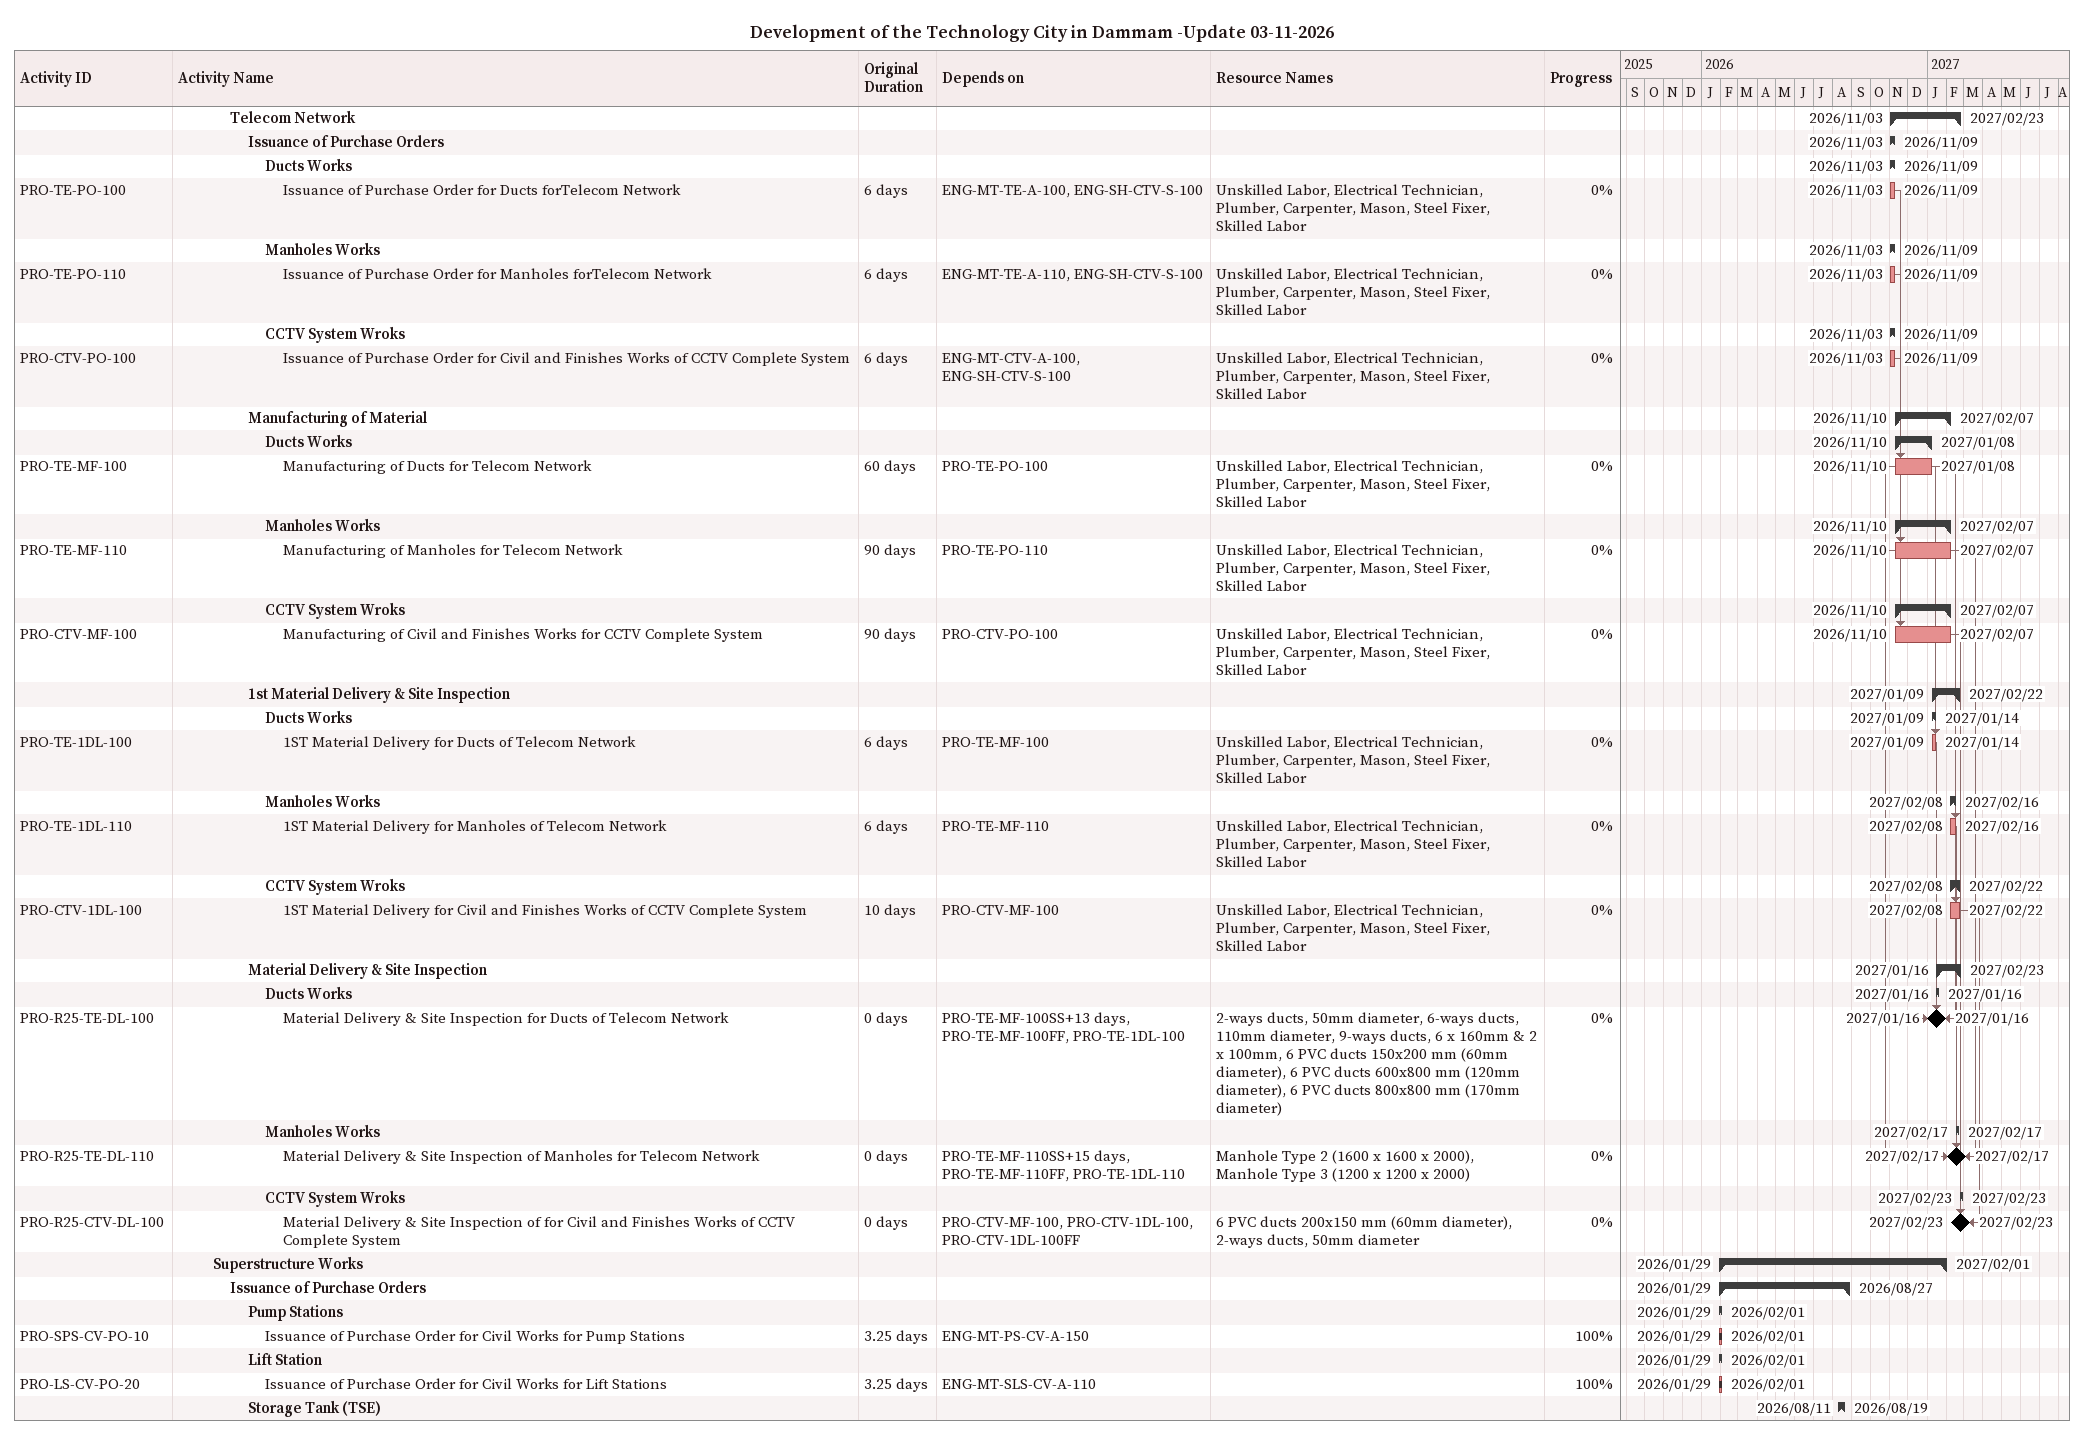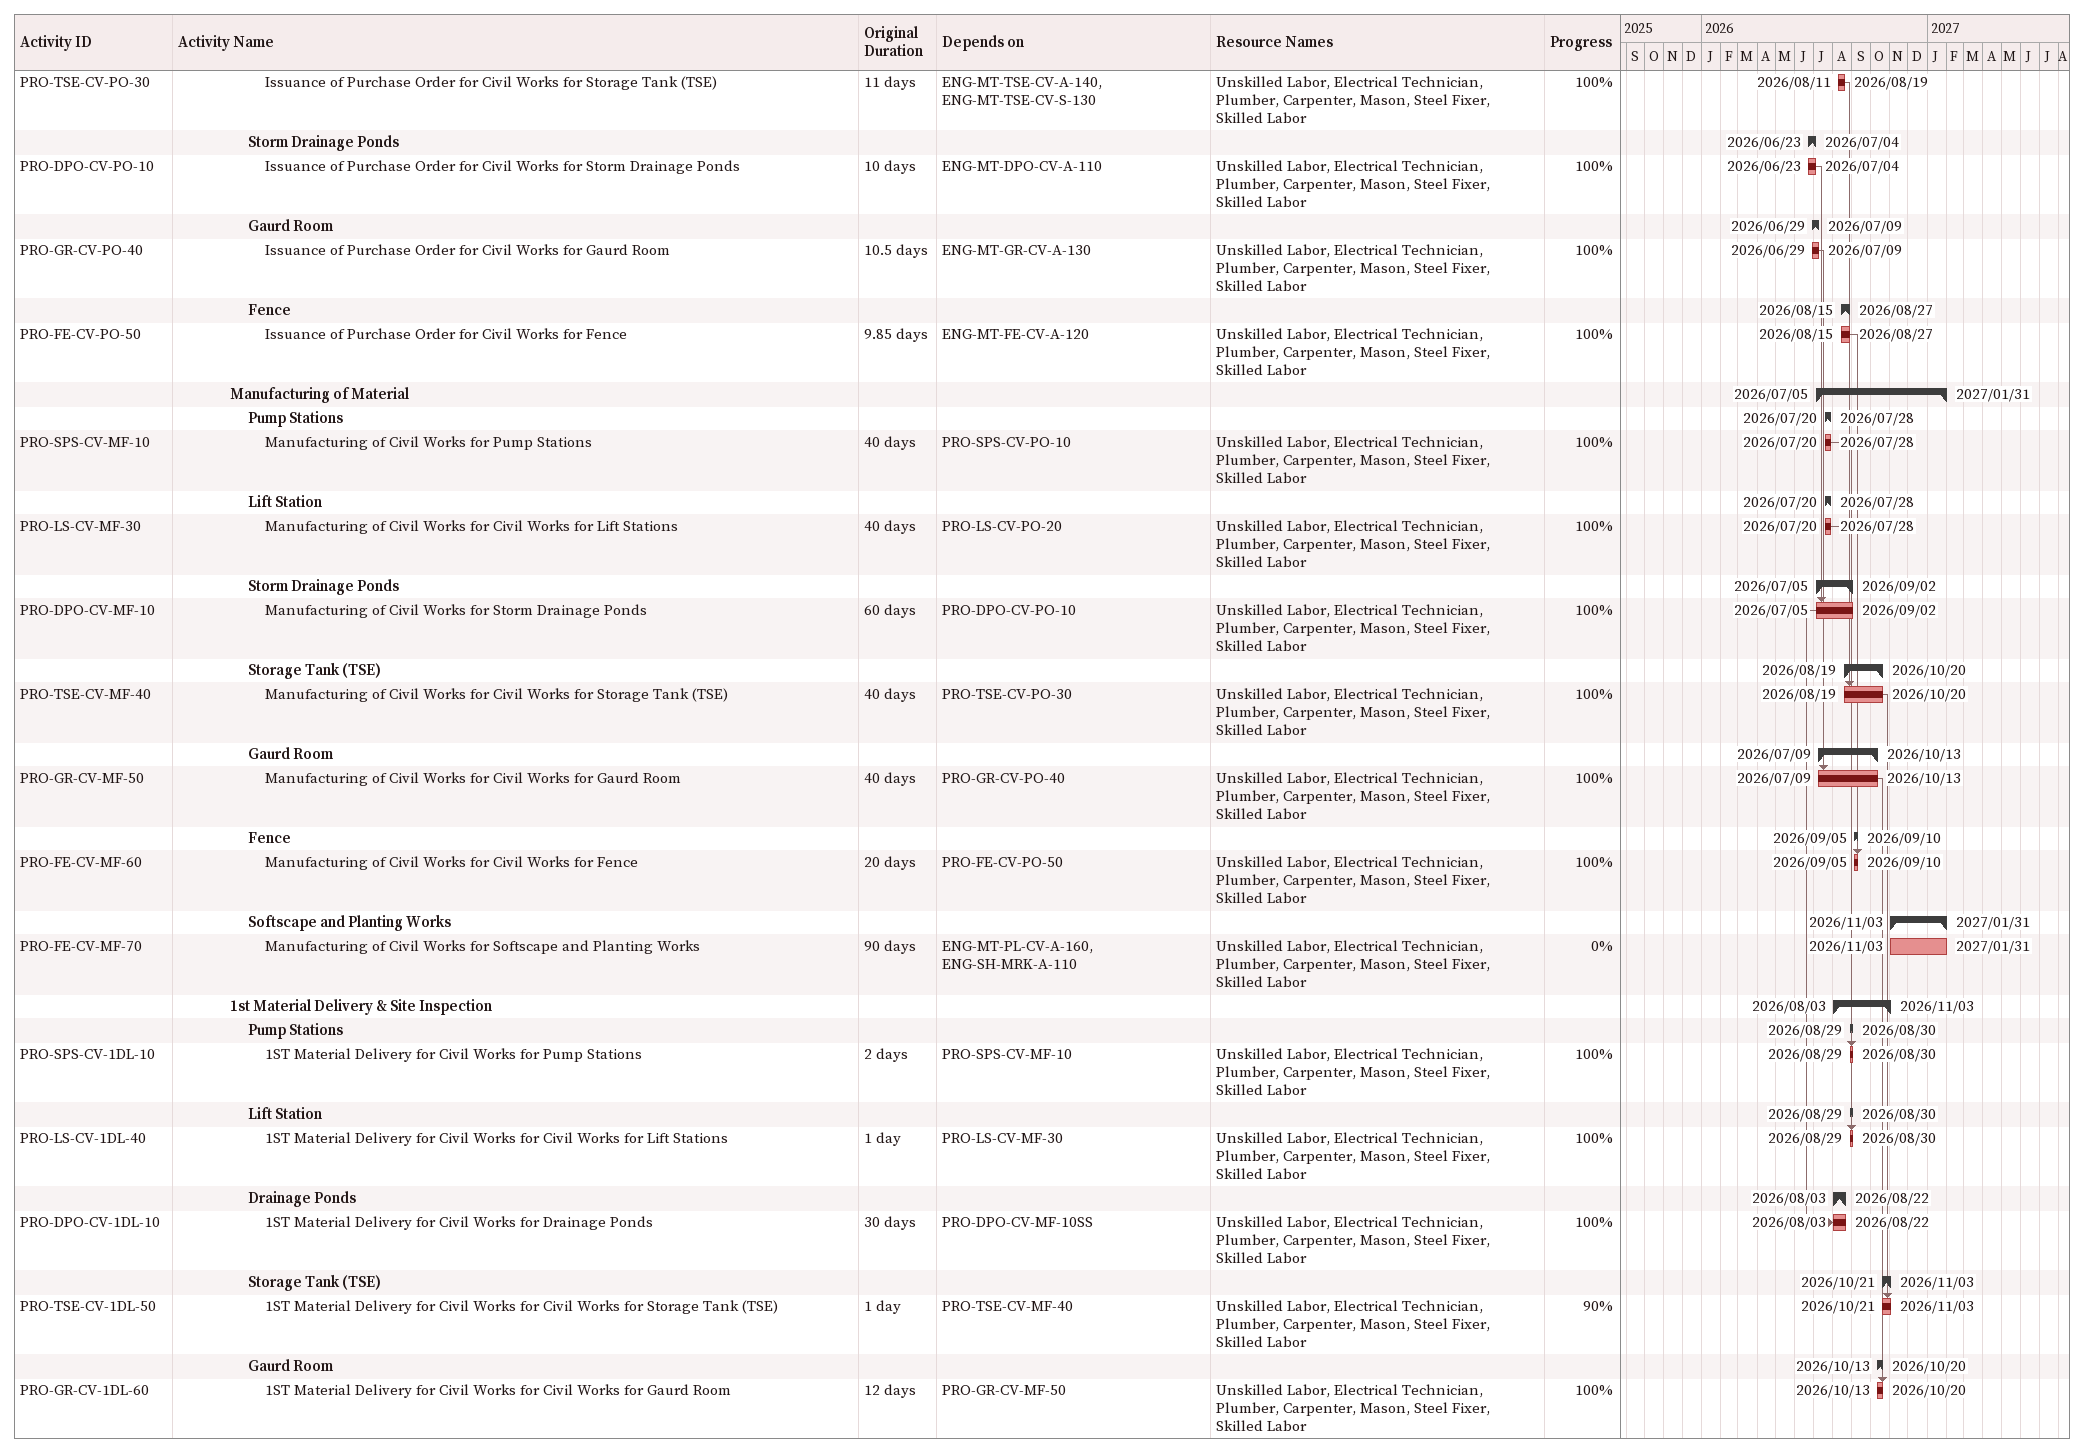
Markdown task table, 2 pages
Development of the Technology City in Dammam -Update 03-11-2026

| ID | Level | Task | Original duration | Start | Finish | Predecessors | Resources | % complete |
|---|---|---|---|---|---|---|---|---|
|  | 4 | **Telecom Network** |  | 2026-11-03 | 2027-02-23 |  |  |  |
|  | 5 | **Issuance of Purchase Orders** |  | 2026-11-03 | 2026-11-09 |  |  |  |
|  | 6 | **Ducts Works** |  | 2026-11-03 | 2026-11-09 |  |  |  |
| PRO-TE-PO-100 | 7 | Issuance of Purchase Order for Ducts forTelecom Network | 6d | 2026-11-03 | 2026-11-09 | ENG-MT-TE-A-100, ENG-SH-CTV-S-100 | Unskilled Labor, Electrical Technician, Plumber, Carpenter, Mason, Steel Fixer, Skilled Labor | 0 |
|  | 6 | **Manholes Works** |  | 2026-11-03 | 2026-11-09 |  |  |  |
| PRO-TE-PO-110 | 7 | Issuance of Purchase Order for Manholes forTelecom Network | 6d | 2026-11-03 | 2026-11-09 | ENG-MT-TE-A-110, ENG-SH-CTV-S-100 | Unskilled Labor, Electrical Technician, Plumber, Carpenter, Mason, Steel Fixer, Skilled Labor | 0 |
|  | 6 | **CCTV System Wroks** |  | 2026-11-03 | 2026-11-09 |  |  |  |
| PRO-CTV-PO-100 | 7 | Issuance of Purchase Order for Civil and Finishes Works of CCTV Complete System | 6d | 2026-11-03 | 2026-11-09 | ENG-MT-CTV-A-100, ENG-SH-CTV-S-100 | Unskilled Labor, Electrical Technician, Plumber, Carpenter, Mason, Steel Fixer, Skilled Labor | 0 |
|  | 5 | **Manufacturing of Material** |  | 2026-11-10 | 2027-02-07 |  |  |  |
|  | 6 | **Ducts Works** |  | 2026-11-10 | 2027-01-08 |  |  |  |
| PRO-TE-MF-100 | 7 | Manufacturing of Ducts for Telecom Network | 60d | 2026-11-10 | 2027-01-08 | PRO-TE-PO-100 | Unskilled Labor, Electrical Technician, Plumber, Carpenter, Mason, Steel Fixer, Skilled Labor | 0 |
|  | 6 | **Manholes Works** |  | 2026-11-10 | 2027-02-07 |  |  |  |
| PRO-TE-MF-110 | 7 | Manufacturing of Manholes for Telecom Network | 90d | 2026-11-10 | 2027-02-07 | PRO-TE-PO-110 | Unskilled Labor, Electrical Technician, Plumber, Carpenter, Mason, Steel Fixer, Skilled Labor | 0 |
|  | 6 | **CCTV System Wroks** |  | 2026-11-10 | 2027-02-07 |  |  |  |
| PRO-CTV-MF-100 | 7 | Manufacturing of Civil and Finishes Works for CCTV Complete System | 90d | 2026-11-10 | 2027-02-07 | PRO-CTV-PO-100 | Unskilled Labor, Electrical Technician, Plumber, Carpenter, Mason, Steel Fixer, Skilled Labor | 0 |
|  | 5 | **1st Material Delivery & Site Inspection** |  | 2027-01-09 | 2027-02-22 |  |  |  |
|  | 6 | **Ducts Works** |  | 2027-01-09 | 2027-01-14 |  |  |  |
| PRO-TE-1DL-100 | 7 | 1ST Material Delivery for Ducts of Telecom Network | 6d | 2027-01-09 | 2027-01-14 | PRO-TE-MF-100 | Unskilled Labor, Electrical Technician, Plumber, Carpenter, Mason, Steel Fixer, Skilled Labor | 0 |
|  | 6 | **Manholes Works** |  | 2027-02-08 | 2027-02-16 |  |  |  |
| PRO-TE-1DL-110 | 7 | 1ST Material Delivery for Manholes of Telecom Network | 6d | 2027-02-08 | 2027-02-16 | PRO-TE-MF-110 | Unskilled Labor, Electrical Technician, Plumber, Carpenter, Mason, Steel Fixer, Skilled Labor | 0 |
|  | 6 | **CCTV System Wroks** |  | 2027-02-08 | 2027-02-22 |  |  |  |
| PRO-CTV-1DL-100 | 7 | 1ST Material Delivery for Civil and Finishes Works of CCTV Complete System | 10d | 2027-02-08 | 2027-02-22 | PRO-CTV-MF-100 | Unskilled Labor, Electrical Technician, Plumber, Carpenter, Mason, Steel Fixer, Skilled Labor | 0 |
|  | 5 | **Material Delivery & Site Inspection** |  | 2027-01-16 | 2027-02-23 |  |  |  |
|  | 6 | **Ducts Works** |  | 2027-01-16 | 2027-01-16 |  |  |  |
| PRO-R25-TE-DL-100 | 7 | Material Delivery & Site Inspection for Ducts of Telecom Network | 0d | 2027-01-16 | 2027-01-16 | PRO-TE-MF-100SS+13d, PRO-TE-MF-100FF, PRO-TE-1DL-100 | 2-ways ducts, 50mm diameter, 6-ways ducts, 110mm diameter, 9-ways ducts, 6 x 160mm & 2 x 100mm, 6 PVC ducts 150x200 mm (60mm diameter), 6 PVC ducts 600x800 mm (120mm diameter), 6 PVC ducts 800x800 mm (170mm diameter) | 0 |
|  | 6 | **Manholes Works** |  | 2027-02-17 | 2027-02-17 |  |  |  |
| PRO-R25-TE-DL-110 | 7 | Material Delivery & Site Inspection of Manholes for Telecom Network | 0d | 2027-02-17 | 2027-02-17 | PRO-TE-MF-110SS+15d, PRO-TE-MF-110FF, PRO-TE-1DL-110 | Manhole Type 2 (1600 x 1600 x 2000), Manhole Type 3 (1200 x 1200 x 2000) | 0 |
|  | 6 | **CCTV System Wroks** |  | 2027-02-23 | 2027-02-23 |  |  |  |
| PRO-R25-CTV-DL-100 | 7 | Material Delivery & Site Inspection of for Civil and Finishes Works of CCTV Complete System | 0d | 2027-02-23 | 2027-02-23 | PRO-CTV-MF-100, PRO-CTV-1DL-100, PRO-CTV-1DL-100FF | 6 PVC ducts 200x150 mm (60mm diameter), 2-ways ducts, 50mm diameter | 0 |
|  | 3 | **Superstructure Works** |  | 2026-01-29 | 2027-02-01 |  |  |  |
|  | 4 | **Issuance of Purchase Orders** |  | 2026-01-29 | 2026-08-27 |  |  |  |
|  | 5 | **Pump Stations** |  | 2026-01-29 | 2026-02-01 |  |  |  |
| PRO-SPS-CV-PO-10 | 6 | Issuance of Purchase Order for Civil Works for Pump Stations | 3.25d | 2026-01-29 | 2026-02-01 | ENG-MT-PS-CV-A-150 |  | 100 |
|  | 5 | **Lift Station** |  | 2026-01-29 | 2026-02-01 |  |  |  |
| PRO-LS-CV-PO-20 | 6 | Issuance of Purchase Order for Civil Works for Lift Stations | 3.25d | 2026-01-29 | 2026-02-01 | ENG-MT-SLS-CV-A-110 |  | 100 |
|  | 5 | **Storage Tank (TSE)** |  | 2026-08-11 | 2026-08-19 |  |  |  |
| PRO-TSE-CV-PO-30 | 6 | Issuance of Purchase Order for Civil Works for Storage Tank (TSE) | 11d | 2026-08-11 | 2026-08-19 | ENG-MT-TSE-CV-A-140, ENG-MT-TSE-CV-S-130 | Unskilled Labor, Electrical Technician, Plumber, Carpenter, Mason, Steel Fixer, Skilled Labor | 100 |
|  | 5 | **Storm Drainage Ponds** |  | 2026-06-23 | 2026-07-04 |  |  |  |
| PRO-DPO-CV-PO-10 | 6 | Issuance of Purchase Order for Civil Works for Storm Drainage Ponds | 10d | 2026-06-23 | 2026-07-04 | ENG-MT-DPO-CV-A-110 | Unskilled Labor, Electrical Technician, Plumber, Carpenter, Mason, Steel Fixer, Skilled Labor | 100 |
|  | 5 | **Gaurd Room** |  | 2026-06-29 | 2026-07-09 |  |  |  |
| PRO-GR-CV-PO-40 | 6 | Issuance of Purchase Order for Civil Works for Gaurd Room | 10.5d | 2026-06-29 | 2026-07-09 | ENG-MT-GR-CV-A-130 | Unskilled Labor, Electrical Technician, Plumber, Carpenter, Mason, Steel Fixer, Skilled Labor | 100 |
|  | 5 | **Fence** |  | 2026-08-15 | 2026-08-27 |  |  |  |
| PRO-FE-CV-PO-50 | 6 | Issuance of Purchase Order for Civil Works for Fence | 9.85d | 2026-08-15 | 2026-08-27 | ENG-MT-FE-CV-A-120 | Unskilled Labor, Electrical Technician, Plumber, Carpenter, Mason, Steel Fixer, Skilled Labor | 100 |
|  | 4 | **Manufacturing of Material** |  | 2026-07-05 | 2027-01-31 |  |  |  |
|  | 5 | **Pump Stations** |  | 2026-07-20 | 2026-07-28 |  |  |  |
| PRO-SPS-CV-MF-10 | 6 | Manufacturing of Civil Works for Pump Stations | 40d | 2026-07-20 | 2026-07-28 | PRO-SPS-CV-PO-10 | Unskilled Labor, Electrical Technician, Plumber, Carpenter, Mason, Steel Fixer, Skilled Labor | 100 |
|  | 5 | **Lift Station** |  | 2026-07-20 | 2026-07-28 |  |  |  |
| PRO-LS-CV-MF-30 | 6 | Manufacturing of Civil Works for Civil Works for Lift Stations | 40d | 2026-07-20 | 2026-07-28 | PRO-LS-CV-PO-20 | Unskilled Labor, Electrical Technician, Plumber, Carpenter, Mason, Steel Fixer, Skilled Labor | 100 |
|  | 5 | **Storm Drainage Ponds** |  | 2026-07-05 | 2026-09-02 |  |  |  |
| PRO-DPO-CV-MF-10 | 6 | Manufacturing of Civil Works for Storm Drainage Ponds | 60d | 2026-07-05 | 2026-09-02 | PRO-DPO-CV-PO-10 | Unskilled Labor, Electrical Technician, Plumber, Carpenter, Mason, Steel Fixer, Skilled Labor | 100 |
|  | 5 | **Storage Tank (TSE)** |  | 2026-08-19 | 2026-10-20 |  |  |  |
| PRO-TSE-CV-MF-40 | 6 | Manufacturing of Civil Works for Civil Works for Storage Tank (TSE) | 40d | 2026-08-19 | 2026-10-20 | PRO-TSE-CV-PO-30 | Unskilled Labor, Electrical Technician, Plumber, Carpenter, Mason, Steel Fixer, Skilled Labor | 100 |
|  | 5 | **Gaurd Room** |  | 2026-07-09 | 2026-10-13 |  |  |  |
| PRO-GR-CV-MF-50 | 6 | Manufacturing of Civil Works for Civil Works for Gaurd Room | 40d | 2026-07-09 | 2026-10-13 | PRO-GR-CV-PO-40 | Unskilled Labor, Electrical Technician, Plumber, Carpenter, Mason, Steel Fixer, Skilled Labor | 100 |
|  | 5 | **Fence** |  | 2026-09-05 | 2026-09-10 |  |  |  |
| PRO-FE-CV-MF-60 | 6 | Manufacturing of Civil Works for Civil Works for Fence | 20d | 2026-09-05 | 2026-09-10 | PRO-FE-CV-PO-50 | Unskilled Labor, Electrical Technician, Plumber, Carpenter, Mason, Steel Fixer, Skilled Labor | 100 |
|  | 5 | **Softscape and Planting Works** |  | 2026-11-03 | 2027-01-31 |  |  |  |
| PRO-FE-CV-MF-70 | 6 | Manufacturing of Civil Works for Softscape and Planting Works | 90d | 2026-11-03 | 2027-01-31 | ENG-MT-PL-CV-A-160, ENG-SH-MRK-A-110 | Unskilled Labor, Electrical Technician, Plumber, Carpenter, Mason, Steel Fixer, Skilled Labor | 0 |
|  | 4 | **1st Material Delivery & Site Inspection** |  | 2026-08-03 | 2026-11-03 |  |  |  |
|  | 5 | **Pump Stations** |  | 2026-08-29 | 2026-08-30 |  |  |  |
| PRO-SPS-CV-1DL-10 | 6 | 1ST Material Delivery for Civil Works for Pump Stations | 2d | 2026-08-29 | 2026-08-30 | PRO-SPS-CV-MF-10 | Unskilled Labor, Electrical Technician, Plumber, Carpenter, Mason, Steel Fixer, Skilled Labor | 100 |
|  | 5 | **Lift Station** |  | 2026-08-29 | 2026-08-30 |  |  |  |
| PRO-LS-CV-1DL-40 | 6 | 1ST Material Delivery for Civil Works for Civil Works for Lift Stations | 1d | 2026-08-29 | 2026-08-30 | PRO-LS-CV-MF-30 | Unskilled Labor, Electrical Technician, Plumber, Carpenter, Mason, Steel Fixer, Skilled Labor | 100 |
|  | 5 | **Drainage Ponds** |  | 2026-08-03 | 2026-08-22 |  |  |  |
| PRO-DPO-CV-1DL-10 | 6 | 1ST Material Delivery for Civil Works for Drainage Ponds | 30d | 2026-08-03 | 2026-08-22 | PRO-DPO-CV-MF-10SS | Unskilled Labor, Electrical Technician, Plumber, Carpenter, Mason, Steel Fixer, Skilled Labor | 100 |
|  | 5 | **Storage Tank (TSE)** |  | 2026-10-21 | 2026-11-03 |  |  |  |
| PRO-TSE-CV-1DL-50 | 6 | 1ST Material Delivery for Civil Works for Civil Works for Storage Tank (TSE) | 1d | 2026-10-21 | 2026-11-03 | PRO-TSE-CV-MF-40 | Unskilled Labor, Electrical Technician, Plumber, Carpenter, Mason, Steel Fixer, Skilled Labor | 90 |
|  | 5 | **Gaurd Room** |  | 2026-10-13 | 2026-10-20 |  |  |  |
| PRO-GR-CV-1DL-60 | 6 | 1ST Material Delivery for Civil Works for Civil Works for Gaurd Room | 12d | 2026-10-13 | 2026-10-20 | PRO-GR-CV-MF-50 | Unskilled Labor, Electrical Technician, Plumber, Carpenter, Mason, Steel Fixer, Skilled Labor | 100 |
